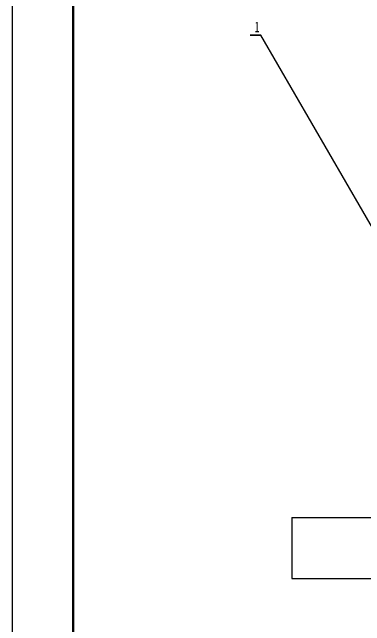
# Model space of a CAD drawing. Header units: millimetres. Extents: x 19 to 860, y 28 to 622.
# Drawn here: x 19.1 to 134.8, y 312.9 to 514.5 of the extents above; entities that cross this region are included whole.
import ezdxf

# ---------------------------------------------------------------- set-up
doc = ezdxf.new("R2010")
doc.units = ezdxf.units.MM
doc.layers.add('10', color=7, linetype='Continuous')
doc.layers.add('粗实线', color=3, linetype='Continuous', lineweight=50)
doc.layers.add('细实线', color=7, linetype='Continuous', lineweight=25)
doc.styles.add('SLDTEXTSTYLE4', font='TXT', dxfattribs={"width": 0.7})
doc.styles.get("Standard").update_dxf_attribs({"font": 'arial.ttf'})
doc.dimstyles.new('SLDDIMSTYLE0', dxfattribs={"dimtxt": 0.18, "dimasz": 4.08, "dimexe": 0, "dimexo": 0.0625, "dimgap": 0, "dimtad": 0, "dimtih": 1, "dimtoh": 1, "dimdec": 0, "dimrnd": 1e-09, "dimzin": 0, "dimdsep": 46, "dimtxsty": 'Standard', "dimsah": 1, "dimcen": 0.09, "dimadec": 0, "dimazin": 0, "dimtfac": 4.08, "dimtdec": 0, "dimtofl": 0, "dimtmove": 0, "dimatfit": 3, "dimfxl": 1, "dimfrac": 2, "dimtolj": 1, "dimtzin": 0, "dimarcsym": 0})

# ---------------------------------------------------------------- blocks, each defined once
blk = doc.blocks.new('SW_NOTE_0')
at = {"layer": '10', "color": 0}
for p, q in [((-3.47, 0), (0, 0)), ((0, 0), (-3.47, 0)), ((-3.47, 0), (0, 0)), ((0, 0), (-3.47, 0)), ((-3.47, 0), (0, 0)), ((0, 0), (-3.47, 0))]:
    blk.add_line(p, q, dxfattribs=at)
at = {"layer": '10', "color": 0, "insert": (-1.19, 4.48), "char_height": 3.5, "attachment_point": 2, "style": 'SLDTEXTSTYLE4'}
blk.add_mtext('1', dxfattribs=at)

msp = doc.modelspace()

# ---------------------------------------------------------------- linework, layer by layer
at = {"color": 7, "linetype": 'Continuous', "lineweight": 25}
for p, q in [((110.84, 348.45), (110.84, 328.45)), ((110.84, 348.45), (149.84, 348.45)), ((110.84, 328.45), (149.84, 328.45))]:
    msp.add_line(p, q, dxfattribs=at)
at = {"layer": '粗实线'}
msp.add_line((39.09, 601.74), (39.09, 47.74), dxfattribs=at)
at = {"layer": '细实线'}
msp.add_line((19.09, 621.74), (19.09, 27.74), dxfattribs=at)

# ---------------------------------------------------------------- block references
msp.add_blockref('SW_NOTE_0', (100.63, 506.99))

# ---------------------------------------------------------------- leaders
msp.add_leader([(172.77, 382.45), (100.63, 506.99)], dimstyle='SLDDIMSTYLE0')

doc.saveas('drawing.dxf')
